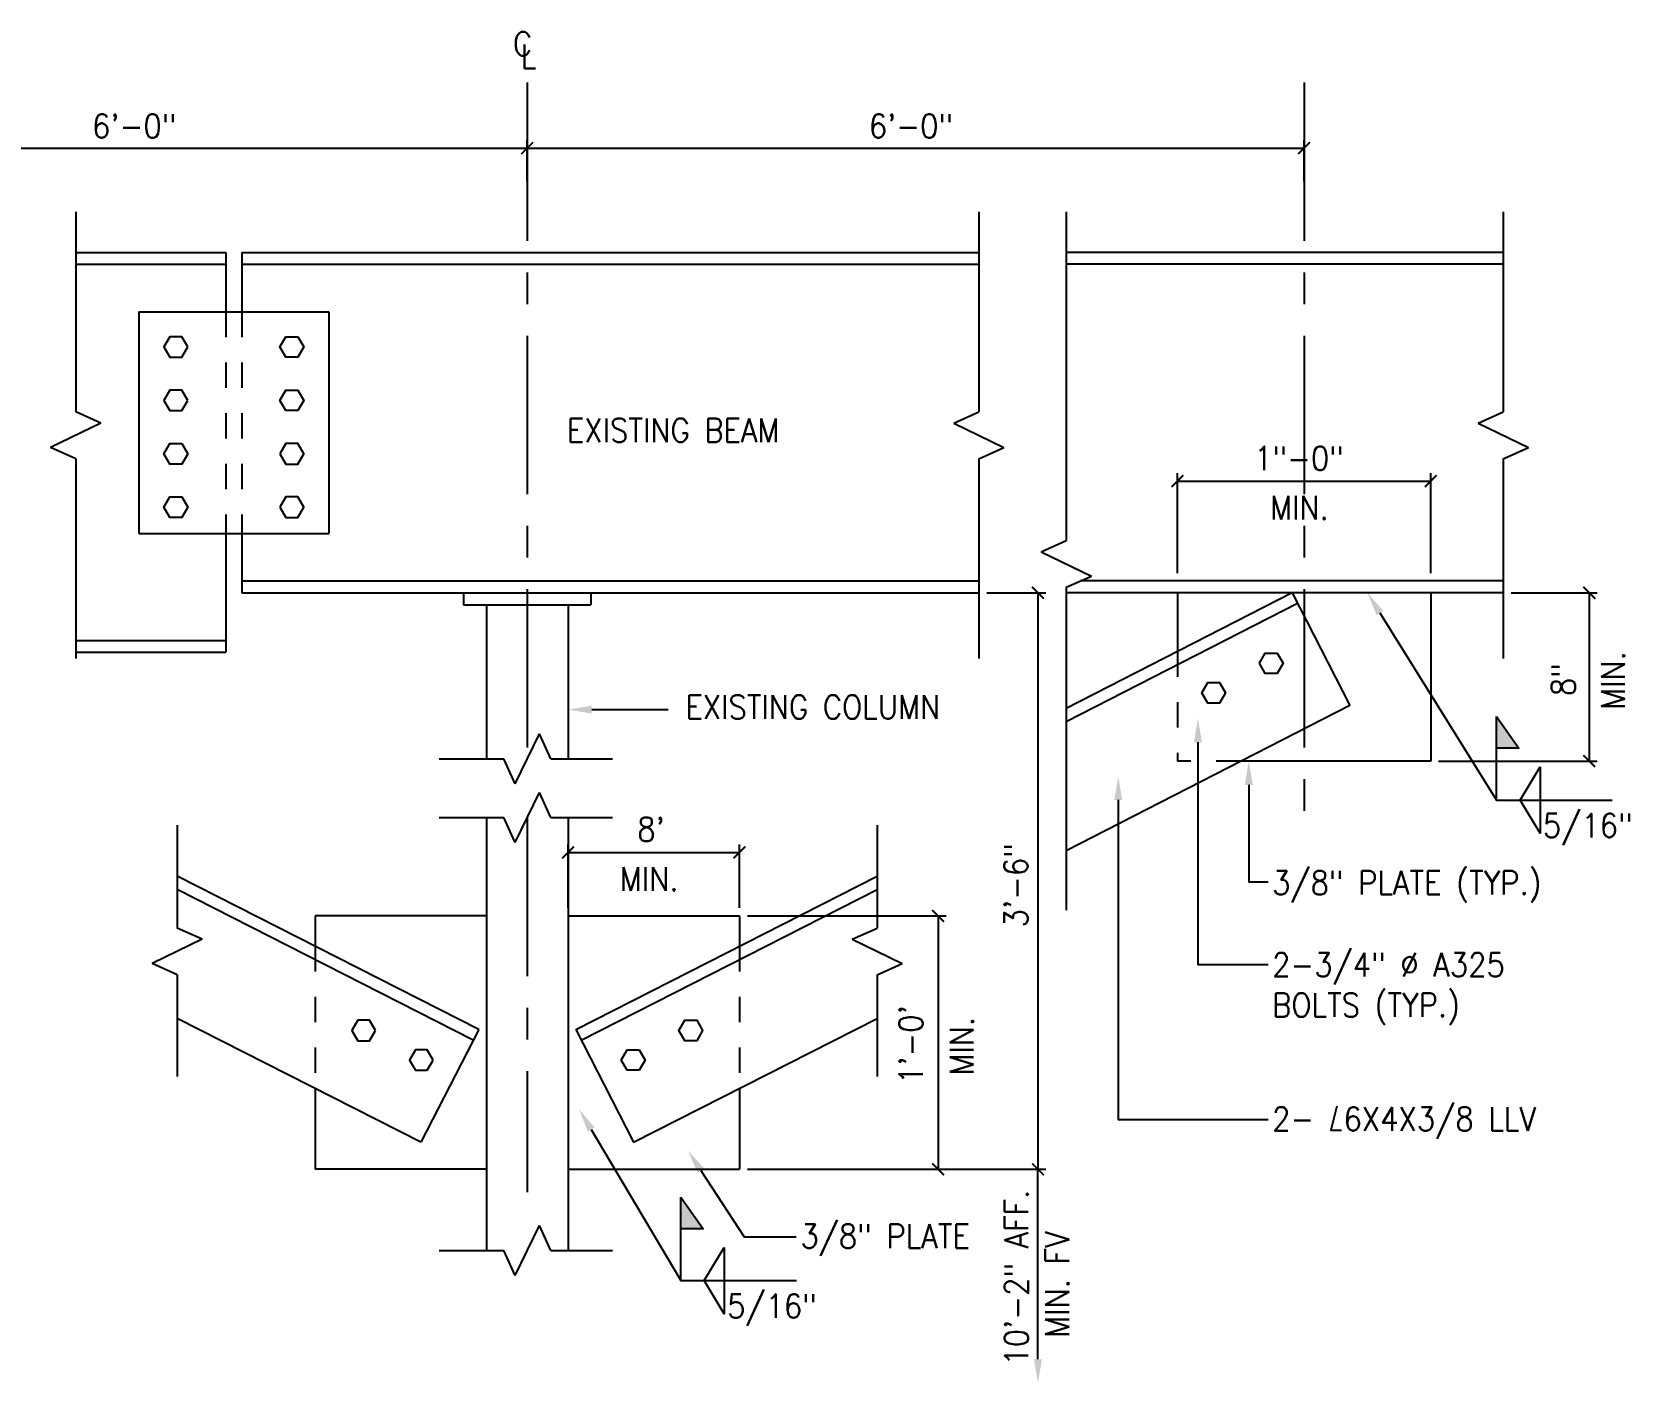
# Model space of a CAD drawing. Extents: x 10 to 698, y 9 to 300.
# Drawn here: x 501.44 to 507.74, y 19.85 to 25.18 of the extents above; entities that cross this region are included whole.
import ezdxf

# ---------------------------------------------------------------- set-up
doc = ezdxf.new("R2010")
doc.units = 0
doc.header["$LTSCALE"] = 0.5
doc.header["$MEASUREMENT"] = 0
doc.linetypes.add('CENTER', pattern=[2, 1.25, -0.25, 0.25, -0.25])
doc.linetypes.add('HIDDEN2', pattern=[0.1875, 0.125, -0.0625])
doc.layers.get('0').update_dxf_attribs({"linetype": 'CONTINUOUS'})
doc.layers.get('DEFPOINTS').update_dxf_attribs({"linetype": 'CONTINUOUS'})
for name, color, linetype in [('A-ANNO-DIMS', 7, 'CONTINUOUS'), ('A-ANNO-NOTE', 7, 'CONTINUOUS'), ('A-ANNO-NOTE-FINE', 8, 'CONTINUOUS'), ('A-ANNO-SYMB', 7, 'CONTINUOUS'), ('A-DETL-MBND', 2, 'CONTINUOUS')]:
    doc.layers.add(name, color=color, linetype=linetype)
doc.styles.add('NOTE', font='romans.shx', dxfattribs={"width": 0.9})
doc.dimstyles.new('A1-1', dxfattribs={"dimtxt": 0.09375, "dimasz": 0.046875, "dimexe": 0.03125, "dimexo": 0.03125, "dimgap": 0.03125, "dimtad": 1, "dimdec": 8, "dimzin": 3, "dimdsep": 46, "dimlunit": 4, "dimtxsty": 'Standard', "dimblk1": 'ARCHTICK', "dimblk2": 'ARCHTICK', "dimsah": 1, "dimcen": 0.09375, "dimclrd": 256, "dimclre": 256, "dimclrt": 256, "dimadec": 0, "dimazin": 0, "dimtfac": 1, "dimtdec": 8, "dimtmove": 2, "dimatfit": 3, "dimldrblk": 'ARCHTICK', "dimfxl": 0, "dimtolj": 1, "dimtzin": 3, "dimarcsym": 0})

# ---------------------------------------------------------------- blocks, each defined once
blk = doc.blocks.new('_ARCHTICK')
at = {"color": 0, "linetype": 'ByBlock'}
blk.add_lwpolyline([(-0.5, -0.5, 0.15, 0.15, 0), (0.5, 0.5, 0.15, 0.15, 0)], format="xyseb", dxfattribs=at)
blk = doc.blocks.new('*D19')
at = {"linetype": 'ByBlock'}
for p, q in [((505.9575, 23.0443), (505.9575, 23.4383)), ((505.9575, 23.4071), (506.9575, 23.4071)), ((506.9575, 23.0443), (506.9575, 23.4383))]:
    blk.add_line(p, q, dxfattribs=at)
at = {"layer": 'DEFPOINTS', "color": 0, "linetype": 'ByBlock'}
for p in [(506.9575, 23.4071), (505.9575, 23.0131), (506.9575, 23.0131)]:
    blk.add_point(p, dxfattribs=at)
at = {"linetype": 'ByBlock', "xscale": 0.046875, "yscale": 0.046875, "zscale": 0.046875, "rotation": 180}
blk.add_blockref('_ARCHTICK', (505.9575, 23.4071), dxfattribs=at)
at = {"linetype": 'ByBlock', "xscale": 0.046875, "yscale": 0.046875, "zscale": 0.046875}
blk.add_blockref('_ARCHTICK', (506.9575, 23.4071), dxfattribs=at)
at = {"linetype": 'ByBlock', "style": 'NOTE', "width": 0.9}
blk.add_text('1"-0"', height=0.09375, dxfattribs=at).set_placement((506.2606, 23.4502))
blk = doc.blocks.new('*D20')
at = {"linetype": 'ByBlock'}
for p, q in [((500.3261, 24.5915), (500.3261, 24.7527)), ((500.3261, 24.7214), (503.3918, 24.7214)), ((503.3918, 24.5915), (503.3918, 24.7527))]:
    blk.add_line(p, q, dxfattribs=at)
at = {"layer": 'DEFPOINTS', "color": 0, "linetype": 'ByBlock'}
for p in [(503.3918, 24.7214), (500.3261, 24.5602), (503.3918, 24.5602)]:
    blk.add_point(p, dxfattribs=at)
at = {"linetype": 'ByBlock', "xscale": 0.046875, "yscale": 0.046875, "zscale": 0.046875, "rotation": 180}
blk.add_blockref('_ARCHTICK', (500.3261, 24.7214), dxfattribs=at)
at = {"linetype": 'ByBlock', "xscale": 0.046875, "yscale": 0.046875, "zscale": 0.046875}
blk.add_blockref('_ARCHTICK', (503.3918, 24.7214), dxfattribs=at)
at = {"linetype": 'ByBlock', "style": 'NOTE', "width": 0.9}
blk.add_text('6\'-0"', height=0.09375, dxfattribs=at).set_placement((501.6742, 24.7616))
blk = doc.blocks.new('*D21')
at = {"linetype": 'ByBlock'}
for p, q in [((503.3918, 24.5915), (503.3918, 24.7527)), ((503.3918, 24.7214), (506.4575, 24.7214)), ((506.4575, 24.5915), (506.4575, 24.7527))]:
    blk.add_line(p, q, dxfattribs=at)
at = {"layer": 'DEFPOINTS', "color": 0, "linetype": 'ByBlock'}
for p in [(506.4575, 24.7214), (503.3918, 24.5602), (506.4575, 24.5602)]:
    blk.add_point(p, dxfattribs=at)
at = {"linetype": 'ByBlock', "xscale": 0.046875, "yscale": 0.046875, "zscale": 0.046875, "rotation": 180}
blk.add_blockref('_ARCHTICK', (503.3918, 24.7214), dxfattribs=at)
at = {"linetype": 'ByBlock', "xscale": 0.046875, "yscale": 0.046875, "zscale": 0.046875}
blk.add_blockref('_ARCHTICK', (506.4575, 24.7214), dxfattribs=at)
at = {"linetype": 'ByBlock', "style": 'NOTE', "width": 0.9}
blk.add_text('6\'-0"', height=0.09375, dxfattribs=at).set_placement((504.7398, 24.7616))
blk = doc.blocks.new('*D22')
at = {"linetype": 'ByBlock'}
for p, q in [((507.2751, 22.9662), (507.6145, 22.9662)), ((507.5832, 22.9662), (507.5832, 22.3019)), ((506.9887, 22.3019), (507.6145, 22.3019))]:
    blk.add_line(p, q, dxfattribs=at)
at = {"layer": 'DEFPOINTS', "color": 0, "linetype": 'ByBlock'}
for p in [(507.2438, 22.9662), (506.9575, 22.3019), (507.5832, 22.3019)]:
    blk.add_point(p, dxfattribs=at)
at = {"linetype": 'ByBlock', "xscale": 0.046875, "yscale": 0.046875, "zscale": 0.046875}
for p, rotation in [((507.5832, 22.9662), 90), ((507.5832, 22.3019), 270)]:
    blk.add_blockref('_ARCHTICK', p, dxfattribs=dict(at, rotation=rotation))
at = {"linetype": 'ByBlock', "style": 'NOTE', "width": 0.9}
blk.add_text('8"', height=0.09375, rotation=90, dxfattribs=at).set_placement((507.528, 22.5588))
blk = doc.blocks.new('*D23')
at = {"linetype": 'ByBlock'}
for p, q in [((504.2605, 21.691), (505.0446, 21.691)), ((505.0133, 21.691), (505.0133, 20.691)), ((504.2605, 20.691), (505.0446, 20.691))]:
    blk.add_line(p, q, dxfattribs=at)
at = {"layer": 'DEFPOINTS', "color": 0, "linetype": 'ByBlock'}
for p in [(504.2292, 21.691), (504.2292, 20.691), (505.0133, 20.691)]:
    blk.add_point(p, dxfattribs=at)
at = {"linetype": 'ByBlock', "xscale": 0.046875, "yscale": 0.046875, "zscale": 0.046875}
for p, rotation in [((505.0133, 21.691), 90), ((505.0133, 20.691), 270)]:
    blk.add_blockref('_ARCHTICK', p, dxfattribs=dict(at, rotation=rotation))
at = {"linetype": 'ByBlock', "style": 'NOTE', "width": 0.9}
blk.add_text("1'-0'", height=0.09375, rotation=90, dxfattribs=at).set_placement((504.9527, 21.0272))
blk = doc.blocks.new('*D24')
at = {"linetype": 'ByBlock'}
for p, q in [((505.2052, 22.9662), (505.4385, 22.9662)), ((505.4072, 22.9662), (505.4072, 20.691)), ((504.2605, 20.691), (505.4385, 20.691))]:
    blk.add_line(p, q, dxfattribs=at)
at = {"layer": 'DEFPOINTS', "color": 0, "linetype": 'ByBlock'}
for p in [(505.174, 22.9662), (504.2292, 20.691), (505.4072, 20.691)]:
    blk.add_point(p, dxfattribs=at)
at = {"linetype": 'ByBlock', "xscale": 0.046875, "yscale": 0.046875, "zscale": 0.046875}
for p, rotation in [((505.4072, 22.9662), 90), ((505.4072, 20.691), 270)]:
    blk.add_blockref('_ARCHTICK', p, dxfattribs=dict(at, rotation=rotation))
at = {"linetype": 'ByBlock', "style": 'NOTE', "width": 0.9}
blk.add_text('3\'-6"', height=0.09375, rotation=90, dxfattribs=at).set_placement((505.3671, 21.6458))
blk = doc.blocks.new('*U326')
at = {"layer": 'A-ANNO-NOTE', "linetype": 'Continuous'}
for points in [[(504.0269, 20.498), (503.9975, 20.5815), (503.9975, 20.4562)], [(504.0269, 20.498), (504.0857, 20.4562), (503.9975, 20.5815)], [(504.0269, 20.498), (503.9975, 20.4562), (504.0857, 20.4562)]]:
    blk.add_solid(points, dxfattribs=at)
blk = doc.blocks.new('*U325')
at = {"layer": 'A-ANNO-NOTE', "linetype": 'Continuous'}
for points in [[(507.2466, 22.3947), (507.2171, 22.4783), (507.2171, 22.353)], [(507.2466, 22.3947), (507.3054, 22.353), (507.2171, 22.4783)], [(507.2466, 22.3947), (507.2171, 22.353), (507.3054, 22.353)]]:
    blk.add_solid(points, dxfattribs=at)
blk = doc.blocks.new('*D25')
at = {"linetype": 'ByBlock'}
for p, q in [((503.5528, 21.7223), (503.5528, 21.9727)), ((503.5528, 21.9414), (504.2292, 21.9414)), ((504.2292, 21.7223), (504.2292, 21.9727))]:
    blk.add_line(p, q, dxfattribs=at)
at = {"layer": 'DEFPOINTS', "color": 0, "linetype": 'ByBlock'}
for p in [(504.2292, 21.9414), (503.5528, 21.691), (504.2292, 21.691)]:
    blk.add_point(p, dxfattribs=at)
at = {"linetype": 'ByBlock', "xscale": 0.046875, "yscale": 0.046875, "zscale": 0.046875, "rotation": 180}
blk.add_blockref('_ARCHTICK', (503.5528, 21.9414), dxfattribs=at)
at = {"linetype": 'ByBlock', "xscale": 0.046875, "yscale": 0.046875, "zscale": 0.046875}
blk.add_blockref('_ARCHTICK', (504.2292, 21.9414), dxfattribs=at)
at = {"linetype": 'ByBlock', "style": 'NOTE', "width": 0.9}
blk.add_text("8'", height=0.09375, dxfattribs=at).set_placement((503.8262, 21.9861))

msp = doc.modelspace()

# ---------------------------------------------------------------- linework, layer by layer
at = {"layer": 'A-ANNO-NOTE'}
for p, q in [((503.64659936, 22.50508267), (503.94844545, 22.50508267)), ((507.21714353, 22.14841766), (507.21714353, 22.47827919)), ((505.40724051, 19.94096164), (505.40724051, 20.69104485)), ((503.99747236, 20.25164163), (503.99747236, 20.58150317))]:
    msp.add_line(p, q, dxfattribs=at)
at = {"layer": 'A-ANNO-NOTE', "flags": 128}
for points in [[(506.75695553, 22.88662878), (507.21714353, 22.14841766), (507.67382434, 22.14841766)], [(506.03861361, 22.37617834), (506.03861361, 21.49977541), (506.31523418, 21.49977541)], [(506.23929864, 22.20814589), (506.23929864, 21.82496605), (506.31523418, 21.82496605)], [(505.72402528, 22.14854466), (505.72402528, 20.88733288), (506.31523418, 20.88733288)], [(503.64381549, 20.84798929), (503.99747236, 20.25164163), (504.45415317, 20.25164163)], [(504.07717579, 20.68601598), (504.24834891, 20.42424366), (504.45329423, 20.42424366)]]:
    msp.add_lwpolyline(points, dxfattribs=at)
at = {"layer": 'A-ANNO-NOTE'}
for points in [[(507.21714353, 22.47827919), (507.30539428, 22.35298125), (507.21714353, 22.35298125)], [(506.58711524, 20.93987465), (506.56313765, 20.84495737), (506.6055599, 20.84495737)], [(503.99747236, 20.58150317), (504.08572311, 20.45620523), (503.99747236, 20.45620523)]]:
    msp.add_lwpolyline(points, dxfattribs=at)
for points in [[(507.38898949, 22.27921045), (507.38898949, 22.01762486), (507.30979488, 22.14841766)], [(504.16931832, 20.38243443), (504.16931832, 20.12084884), (504.09012372, 20.25164163)]]:
    msp.add_lwpolyline(points, close=True, dxfattribs=at)
at = {"layer": 'A-ANNO-NOTE', "linetype": 'Continuous', "extrusion": (0, 0, -1)}
for points in [[(-506.74369592, 22.87836297), (-506.70736069, 22.9661864), (-506.77021513, 22.89489458)], [(-506.02298861, 22.37617834), (-506.03861361, 22.46992834), (-506.05423861, 22.37617834)], [(-506.22367364, 22.20814589), (-506.23929864, 22.30189589), (-506.25492364, 22.20814589)], [(-505.70840028, 22.14854466), (-505.72402528, 22.24229466), (-505.73965028, 22.14854466)], [(-503.63037606, 20.84001919), (-503.59599493, 20.92862586), (-503.65725491, 20.85595938)], [(-504.06409847, 20.67746471), (-504.02586817, 20.76447992), (-504.09025312, 20.69456726)], [(-505.42286551, 19.94096164), (-505.40724051, 19.84721164), (-505.39161551, 19.94096164)]]:
    msp.add_solid(points, dxfattribs=at)
at = {"layer": 'A-ANNO-NOTE', "linetype": 'Continuous', "extrusion": (-1.22461e-16, 1.22461e-16, -1)}
msp.add_solid([(-503.64659936, 22.48945767), (-503.55284936, 22.50508267), (-503.64659936, 22.52070767)], dxfattribs=at)
at = {"layer": 'A-ANNO-NOTE-FINE', "linetype": 'CENTER'}
for p, q in [((503.39181038, 24.98045939), (503.39181038, 22.30990245)), ((506.4574723, 24.98045939), (506.4574723, 21.98167603)), ((503.39181038, 22.07832217), (503.39181038, 20.60017761))]:
    msp.add_line(p, q, dxfattribs=at)
at = {"layer": 'A-ANNO-SYMB'}
for p, q in [((501.60963476, 24.47001182), (501.60963476, 23.68041443)), ((505.17398601, 24.47001182), (505.17398601, 23.68041443)), ((505.51923177, 24.47001182), (505.51923177, 23.17302644)), ((507.24382766, 24.47001182), (507.24382766, 23.68041443)), ((501.70854786, 23.63598088), (501.60963476, 23.68041443)), ((505.07507291, 23.63598088), (505.17398601, 23.68041443)), ((507.14491456, 23.63598088), (507.24382766, 23.68041443)), ((501.70854786, 23.63598088), (501.51072165, 23.5398586)), ((505.07507291, 23.63598088), (505.27289911, 23.5398586)), ((507.14491456, 23.63598088), (507.34274077, 23.5398586)), ((501.60963476, 23.49542505), (501.51072165, 23.5398586)), ((505.17398601, 23.49542505), (505.27289911, 23.5398586)), ((507.24382766, 23.49542505), (507.34274077, 23.5398586)), ((501.60963476, 23.49542505), (501.60963476, 22.70662957)), ((505.17398601, 23.49542505), (505.17398601, 22.70662957)), ((507.24382766, 23.49542505), (507.24382766, 22.70662957)), ((505.42031867, 23.12859289), (505.51923177, 23.17302644)), ((505.42031867, 23.12859289), (505.61814487, 23.03247061)), ((505.51923177, 22.98803706), (505.61814487, 23.03247061)), ((505.51923177, 22.98803706), (505.51923177, 21.71351751)), ((503.34418139, 22.21187873), (503.44030366, 22.40970494)), ((503.48473722, 22.31079183), (503.44030366, 22.40970494)), ((503.04455833, 22.31079183), (503.29974784, 22.31079183)), ((503.34418139, 22.21187873), (503.29974784, 22.31079183)), ((503.48473722, 22.31079183), (503.72859117, 22.31079183)), ((503.34418139, 21.98029845), (503.44030366, 22.17812465)), ((503.48473722, 22.07921155), (503.44030366, 22.17812465)), ((503.04455833, 22.07921155), (503.29974784, 22.07921155)), ((503.34418139, 21.98029845), (503.29974784, 22.07921155)), ((503.48473722, 22.07921155), (503.72859117, 22.07921155)), ((502.01050258, 22.04914291), (502.01050258, 21.64328925)), ((504.77311819, 22.04914291), (504.77311819, 21.64328925)), ((502.10941568, 21.5988557), (502.01050258, 21.64328925)), ((504.67420509, 21.5988557), (504.77311819, 21.64328925)), ((502.10941568, 21.5988557), (501.91158947, 21.50273342)), ((504.67420509, 21.5988557), (504.87203129, 21.50273342)), ((502.01050258, 21.45829987), (501.91158947, 21.50273342)), ((504.77311819, 21.45829987), (504.87203129, 21.50273342)), ((502.01050258, 21.45829987), (502.01050258, 21.05706274)), ((504.77311819, 21.45829987), (504.77311819, 21.05706274)), ((503.34418139, 20.27158081), (503.44030366, 20.46940702)), ((503.48473722, 20.37049391), (503.44030366, 20.46940702)), ((503.04455833, 20.37049391), (503.29974784, 20.37049391)), ((503.34418139, 20.27158081), (503.29974784, 20.37049391)), ((503.48473722, 20.37049391), (503.72859117, 20.37049391))]:
    msp.add_line(p, q, dxfattribs=at)
at = {"layer": 'A-DETL-MBND'}
for p, q in [((501.60963476, 24.3099364), (502.20262621, 24.3099364)), ((502.20262621, 24.3099364), (502.20262621, 24.0755614)), ((502.26512621, 24.3099364), (502.26512621, 24.0755614)), ((502.26512621, 24.3099364), (505.17398601, 24.3099364)), ((507.24382766, 24.3099364), (505.51923177, 24.3099364)), ((501.60963476, 24.2630614), (502.20262621, 24.2630614)), ((502.26512621, 24.2630614), (505.17398601, 24.2630614)), ((507.24382766, 24.2630614), (505.51923177, 24.2630614)), ((501.85887621, 24.0755614), (502.60887621, 24.0755614)), ((501.85887621, 24.0755614), (501.85887621, 23.2005614)), ((502.60887621, 24.0755614), (502.60887621, 23.2005614)), ((501.85887621, 23.2005614), (502.60887621, 23.2005614)), ((502.20262621, 23.2005614), (502.20262621, 22.73178069)), ((502.26512621, 23.2005614), (502.26512621, 22.9661864)), ((502.26512621, 23.0130614), (505.17398601, 23.0130614)), ((507.24382766, 23.0130614), (505.5749382, 23.0130614)), ((502.26512621, 22.9661864), (505.17398601, 22.9661864)), ((503.14066264, 22.9661864), (503.14066264, 22.9193114)), ((503.64295813, 22.9661864), (503.64295813, 22.9193114)), ((507.24382766, 22.9661864), (505.51923177, 22.9661864)), ((506.41023216, 22.9661864), (505.51923177, 22.50948621)), ((505.9574723, 22.9661864), (505.9574723, 22.73411522)), ((506.41023216, 22.9661864), (506.63830227, 22.52123244)), ((506.9574723, 22.9661864), (506.9574723, 22.30189589)), ((503.14066264, 22.9193114), (503.64295813, 22.9193114)), ((503.23077141, 22.9193114), (503.23077141, 22.31079183)), ((503.55284936, 22.9193114), (503.55284936, 22.31079183)), ((506.43161373, 22.92447196), (505.51923177, 22.45681222)), ((501.60963476, 22.77865569), (502.20262621, 22.77865569)), ((501.60963476, 22.73178069), (502.20262621, 22.73178069)), ((506.63830227, 22.52123244), (505.51923177, 21.94763032)), ((506.9574723, 22.30189589), (506.21038708, 22.30189589)), ((503.23077141, 22.07921155), (503.23077141, 20.37049391)), ((503.55284936, 22.07921155), (503.55284936, 20.37049391)), ((503.20009302, 21.24285043), (502.01050258, 21.84813474)), ((503.58352775, 21.24285043), (504.77311819, 21.84813474)), ((503.17871144, 21.201136), (502.01050258, 21.79546075)), ((503.60490932, 21.201136), (504.77311819, 21.79546075)), ((503.23077141, 21.69104485), (502.55440809, 21.69104485)), ((502.55440809, 21.69104485), (502.55440809, 21.57138615)), ((503.55284936, 21.69104485), (504.22921268, 21.69104485)), ((504.22921268, 21.69104485), (504.22921268, 21.57138615)), ((502.9720229, 20.79789648), (502.01050258, 21.28627885)), ((503.20009302, 21.24285043), (502.9720229, 20.79789648)), ((503.58352775, 21.24285043), (503.81159786, 20.79789648)), ((503.81159786, 20.79789648), (504.77311819, 21.28627885)), ((502.55440809, 21.01001442), (502.55440809, 20.69104485)), ((504.22921268, 21.01001442), (504.22921268, 20.69104485)), ((503.23077141, 20.69104485), (502.55440809, 20.69104485)), ((503.55284936, 20.69104485), (504.22921268, 20.69104485))]:
    msp.add_line(p, q, dxfattribs=at)
at = {"layer": 'A-DETL-MBND', "linetype": 'HIDDEN2'}
for p, q in [((502.20262621, 24.0755614), (502.20262621, 23.2005614)), ((502.26512621, 24.0755614), (502.26512621, 23.2005614)), ((505.9574723, 22.73411522), (505.9574723, 22.30189589)), ((506.21038708, 22.30189589), (505.9574723, 22.30189589)), ((502.55440809, 21.57138615), (502.55440809, 21.01001442)), ((504.22921268, 21.57138615), (504.22921268, 21.01001442))]:
    msp.add_line(p, q, dxfattribs=at)
at = {"layer": 'A-DETL-MBND'}
for points in [[(502.05181962, 23.93661053), (502.02840791, 23.9771608), (501.98158449, 23.9771608), (501.95817277, 23.93661053), (501.98158449, 23.89606025), (502.02840791, 23.89606025)], [(502.41593281, 23.93661053), (502.43934452, 23.9771608), (502.48616794, 23.9771608), (502.50957965, 23.93661053), (502.48616794, 23.89606025), (502.43934452, 23.89606025)], [(502.05181962, 23.72587479), (502.02840791, 23.76642507), (501.98158449, 23.76642507), (501.95817277, 23.72587479), (501.98158449, 23.68532452), (502.02840791, 23.68532452)], [(502.41593281, 23.72587479), (502.43934452, 23.76642507), (502.48616794, 23.76642507), (502.50957965, 23.72587479), (502.48616794, 23.68532452), (502.43934452, 23.68532452)], [(502.05181962, 23.51513906), (502.02840791, 23.47458879), (501.98158449, 23.47458879), (501.95817277, 23.51513906), (501.98158449, 23.55568934), (502.02840791, 23.55568934)], [(502.41593281, 23.51513906), (502.43934452, 23.47458879), (502.48616794, 23.47458879), (502.50957965, 23.51513906), (502.48616794, 23.55568934), (502.43934452, 23.55568934)], [(502.05181962, 23.30440333), (502.02840791, 23.26385306), (501.98158449, 23.26385306), (501.95817277, 23.30440333), (501.98158449, 23.34495361), (502.02840791, 23.34495361)], [(502.41593281, 23.30440333), (502.43934452, 23.26385306), (502.48616794, 23.26385306), (502.50957965, 23.30440333), (502.48616794, 23.34495361), (502.43934452, 23.34495361)], [(506.28112008, 22.68797427), (506.30453179, 22.72852455), (506.35135521, 22.72852455), (506.37476693, 22.68797427), (506.35135521, 22.647424), (506.30453179, 22.647424)], [(506.0537303, 22.57142106), (506.07714201, 22.61197134), (506.12396543, 22.61197134), (506.14737715, 22.57142106), (506.12396543, 22.53087079), (506.07714201, 22.53087079)], [(502.79325802, 21.23885863), (502.76984631, 21.2794089), (502.72302288, 21.2794089), (502.69961117, 21.23885863), (502.72302288, 21.19830836), (502.76984631, 21.19830836)], [(503.99036275, 21.23885863), (504.01377446, 21.2794089), (504.06059789, 21.2794089), (504.0840096, 21.23885863), (504.06059789, 21.19830836), (504.01377446, 21.19830836)], [(503.0206478, 21.12230542), (502.99723608, 21.16285569), (502.95041266, 21.16285569), (502.92700095, 21.12230542), (502.95041266, 21.08175515), (502.99723608, 21.08175515)], [(503.76297297, 21.12230542), (503.78638468, 21.16285569), (503.83320811, 21.16285569), (503.85661982, 21.12230542), (503.83320811, 21.08175515), (503.78638468, 21.08175515)]]:
    msp.add_lwpolyline(points, close=True, dxfattribs=at)

# ---------------------------------------------------------------- block references
at = {"layer": 'A-ANNO-NOTE', "linetype": 'Continuous'}
for name in ['*U325', '*U326']:
    msp.add_blockref(name, (0, 0), dxfattribs=at)

# ---------------------------------------------------------------- texts
at = {"layer": 'A-ANNO-DIMS', "style": 'NOTE', "width": 0.9}
for p in [(506.32378072, 23.25553496), (503.75733943, 21.789915)]:
    msp.add_text('MIN.', height=0.09375, dxfattribs=at).set_placement(p)
for p in [(507.72314213, 22.50410045), (505.153242, 21.06110416)]:
    msp.add_text('MIN.', height=0.09375, rotation=90, dxfattribs=at).set_placement(p)
at = {"layer": 'A-ANNO-NOTE', "style": 'NOTE', "width": 0.9}
for s, p in [('C', (503.33542542, 25.08628568)), ('L', (503.36680097, 25.03612243)), ('EXISTING BEAM', (503.54856685, 23.56106449)), ('EXISTING COLUMN', (504.01610433, 22.46867725)), ('5/16"', (507.40018343, 22.00117475)), ('3/8" PLATE (TYP.)', (506.33139263, 21.77491724)), ('2-3/4" %%c A325', (506.33139263, 21.45150106)), ('BOLTS (TYP.)', (506.33139263, 21.29256892)), ('2-  6X4X3/8 LLV', (506.33139263, 20.8428931)), ('3/8" PLATE', (504.46988823, 20.38008602)), ('5/16"', (504.18051227, 20.10439873))]:
    msp.add_text(s, height=0.09375, dxfattribs=at).set_placement(p)
for s, p in [('10\'-2" AFF.', (505.36923505, 19.91610843)), ('MIN. FV', (505.52987382, 20.02634429))]:
    msp.add_text(s, height=0.09375, rotation=90, dxfattribs=at).set_placement(p)

# ---------------------------------------------------------------- dimensions: what is measured, and where the dimension line sits
at = {"layer": 'A-ANNO-DIMS'}
for base, p1, p2, picture, middle in [((503.39181038, 24.72144573), (500.32614846, 24.56024261), (503.39181038, 24.56024261), '*D20', (501.85897942, 24.8084993)), ((506.4574723, 24.72144573), (503.39181038, 24.56024261), (506.4574723, 24.56024261), '*D21', (504.92464134, 24.8084993))]:
    dim = msp.add_linear_dim(base=base, p1=p1, p2=p2, text='6\'-0"', dimstyle='A1-1', dxfattribs=at)
    dim.commit()
    dim.dimension.update_dxf_attribs({"geometry": picture, "text_midpoint": middle})
for base, p1, p2, text, picture, middle in [((506.9574723, 23.40705197), (505.9574723, 23.0130614), (506.9574723, 23.0130614), '<>-0"', '*D19', (506.4574723, 23.49712008)), ((504.22921268, 21.94143201), (503.55284936, 21.69104485), (504.22921268, 21.69104485), "8'", '*D25', (503.88444021, 22.03293526))]:
    dim = msp.add_linear_dim(base=base, p1=p1, p2=p2, text=text, dimstyle='A1-1', dxfattribs=at)
    dim.commit()
    dim.dimension.update_dxf_attribs({"geometry": picture, "text_midpoint": middle, "dimtype": 128})
dim = msp.add_linear_dim(base=(505.40724051, 20.69104485), p1=(505.17398601, 22.9661864), p2=(504.22921268, 20.69104485), angle=90, text='3\'-6"', dimstyle='A1-1', dxfattribs=at)
dim.commit()
dim.dimension.update_dxf_attribs({"geometry": '*D24', "text_midpoint": (505.32018694, 21.82861562)})
for base, p1, p2, text, picture, middle in [((507.5832423, 22.30189589), (507.24382766, 22.9661864), (506.9574723, 22.30189589), '8"', '*D22', (507.48113499, 22.62909565)), ((505.01334218, 20.69104485), (504.22921268, 21.69104485), (504.22921268, 20.69104485), "1'-0'", '*D23', (504.90580098, 21.20400857))]:
    dim = msp.add_linear_dim(base=base, p1=p1, p2=p2, angle=90, text=text, dimstyle='A1-1', dxfattribs=at)
    dim.commit()
    dim.dimension.update_dxf_attribs({"geometry": picture, "text_midpoint": middle, "dimtype": 128})

doc.saveas('drawing.dxf')
